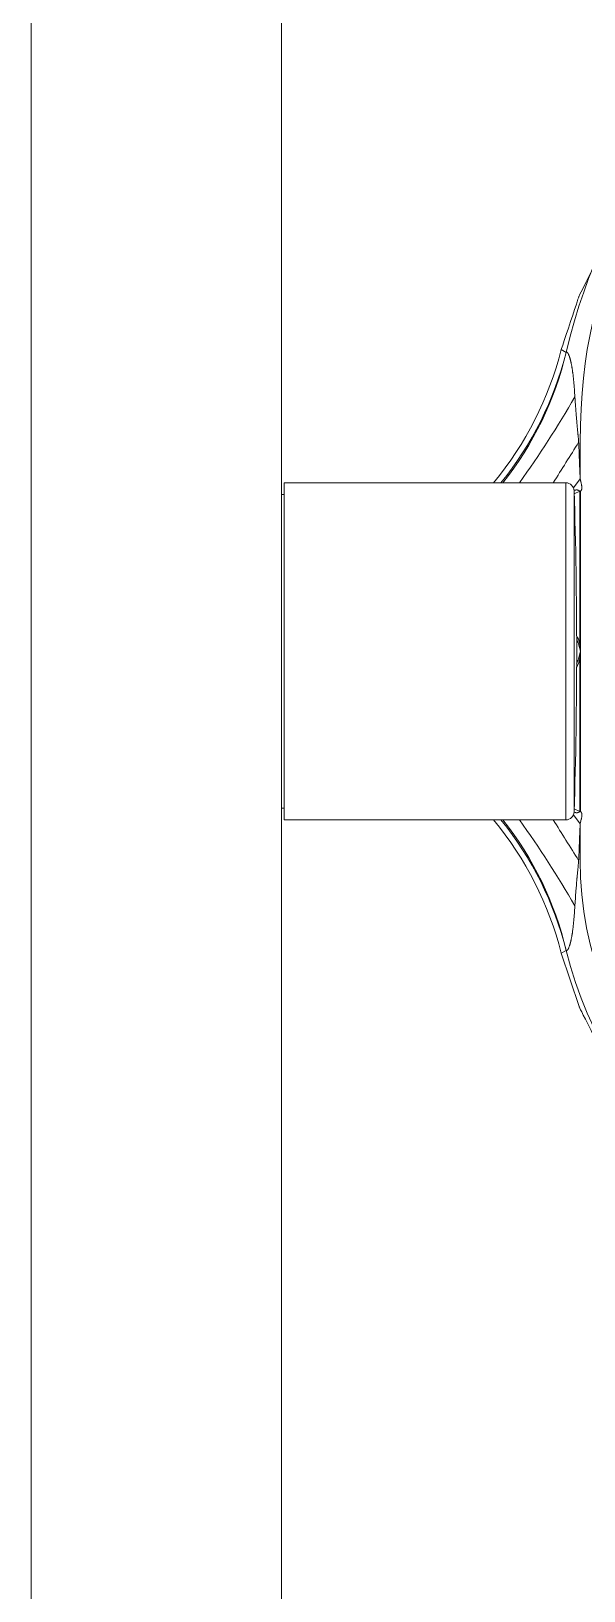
# Model space of a CAD drawing. Header units: millimetres. Extents: x 867 to 1330, y 209 to 507.
# Drawn here: x 1185.4057 to 1185.4719, y 448.02 to 448.2068 of the extents above; entities that cross this region are included whole.
import ezdxf

# ---------------------------------------------------------------- set-up
doc = ezdxf.new("R2010")
doc.units = ezdxf.units.MM
doc.header["$LTSCALE"] = 5
doc.layers.add('I-ARQ', color=8, linetype='Continuous', lineweight=0)

msp = doc.modelspace()

# ---------------------------------------------------------------- linework, layer by layer
at = {"layer": 'I-ARQ'}
for p, q in [((1185.40566, 447.42254), (1185.40566, 448.63254)), ((1185.43566, 447.42254), (1185.43566, 448.63254))]:
    msp.add_line(p, q, dxfattribs=at)
at = {"layer": 'I-ARQ', "lineweight": 5}
for points, knots in [([(1185.51375, 448.20354), (1185.51375, 448.20354), (1185.507, 448.203), (1185.507, 448.203), (1185.507, 448.203), (1185.507, 448.203), (1185.5004, 448.20149), (1185.5004, 448.20149), (1185.5004, 448.20149), (1185.5004, 448.20149), (1185.49409, 448.19904), (1185.49409, 448.19904), (1185.49409, 448.19904), (1185.49409, 448.19904), (1185.48821, 448.19569), (1185.48821, 448.19569), (1185.48821, 448.19569), (1185.48821, 448.19569), (1185.48288, 448.19153), (1185.48288, 448.19153), (1185.48288, 448.19153), (1185.48288, 448.19153), (1185.47821, 448.18663), (1185.47821, 448.18663), (1185.47821, 448.18663), (1185.47821, 448.18663), (1185.47432, 448.18111), (1185.47432, 448.18111), (1185.47432, 448.18111), (1185.47432, 448.18111), (1185.47128, 448.17508), (1185.47128, 448.17508), (1185.47128, 448.17508), (1185.47128, 448.17508), (1185.46915, 448.16867), (1185.46915, 448.16867)], [0, 0, 0, 0, 0.111111, 0.111111, 0.111111, 0.166667, 0.222222, 0.222222, 0.222222, 0.277778, 0.333333, 0.333333, 0.333333, 0.388889, 0.444444, 0.444444, 0.444444, 0.5, 0.555556, 0.555556, 0.555556, 0.611111, 0.666667, 0.666667, 0.666667, 0.722222, 0.777778, 0.777778, 0.777778, 0.833333, 0.888889, 0.888889, 0.888889, 0.944444, 1, 1, 1, 1]), ([(1185.55848, 448.16489), (1185.555, 448.18616), (1185.53704, 448.20204), (1185.51551, 448.20287), (1185.51551, 448.20287), (1185.49398, 448.20371), (1185.47483, 448.18927), (1185.46972, 448.16834)], [0, 0, 0, 0, 0.5, 0.5, 0.5, 0.75, 1, 1, 1, 1]), ([(1185.55552, 448.16441), (1185.55197, 448.18617), (1185.5323, 448.20156), (1185.51032, 448.19977), (1185.51032, 448.19977), (1185.48835, 448.19799), (1185.47142, 448.17963), (1185.47142, 448.15758)], [0, 0, 0, 0, 0.5, 0.5, 0.5, 0.75, 1, 1, 1, 1]), ([(1185.46974, 448.16833), (1185.46974, 448.16833), (1185.46973, 448.16832), (1185.46973, 448.16832), (1185.46973, 448.16832), (1185.46973, 448.16832), (1185.46973, 448.16832), (1185.46973, 448.16832), (1185.46973, 448.16832), (1185.46973, 448.16832), (1185.46973, 448.16832), (1185.46973, 448.16832), (1185.46973, 448.16832), (1185.46973, 448.16832), (1185.46972, 448.16832), (1185.46972, 448.16832), (1185.46972, 448.16832), (1185.46972, 448.16832), (1185.46972, 448.16832), (1185.46972, 448.16832), (1185.46972, 448.16832), (1185.46972, 448.16832), (1185.46972, 448.16833), (1185.46972, 448.16833), (1185.46972, 448.16833), (1185.46972, 448.16833), (1185.46972, 448.16833), (1185.46972, 448.16833), (1185.46972, 448.16833), (1185.46972, 448.16833), (1185.46972, 448.16834), (1185.46972, 448.16834)], [0, 0, 0, 0, 0.125, 0.125, 0.125, 0.1875, 0.25, 0.25, 0.25, 0.3125, 0.375, 0.375, 0.375, 0.4375, 0.5, 0.5, 0.5, 0.5625, 0.625, 0.625, 0.625, 0.6875, 0.75, 0.75, 0.75, 0.8125, 0.875, 0.875, 0.875, 0.9375, 1, 1, 1, 1]), ([(1185.47078, 448.16301), (1185.47078, 448.16301), (1185.47074, 448.16368), (1185.47074, 448.16368), (1185.47074, 448.16368), (1185.47074, 448.16368), (1185.47069, 448.16432), (1185.47069, 448.16432), (1185.47069, 448.16432), (1185.47069, 448.16432), (1185.47065, 448.16474), (1185.47065, 448.16474), (1185.47065, 448.16474), (1185.47065, 448.16474), (1185.47061, 448.16514), (1185.47061, 448.16514), (1185.47061, 448.16514), (1185.47061, 448.16514), (1185.47057, 448.16554), (1185.47057, 448.16554), (1185.47057, 448.16554), (1185.47057, 448.16554), (1185.47052, 448.16593), (1185.47052, 448.16593), (1185.47052, 448.16593), (1185.47052, 448.16593), (1185.4705, 448.16612), (1185.4705, 448.16612), (1185.4705, 448.16612), (1185.4705, 448.16612), (1185.47047, 448.16631), (1185.47047, 448.16631), (1185.47047, 448.16631), (1185.47047, 448.16631), (1185.47044, 448.16649), (1185.47044, 448.16649), (1185.47044, 448.16649), (1185.47044, 448.16649), (1185.47041, 448.16667), (1185.47041, 448.16667), (1185.47041, 448.16667), (1185.47041, 448.16667), (1185.47038, 448.16685), (1185.47038, 448.16685), (1185.47038, 448.16685), (1185.47038, 448.16685), (1185.47034, 448.16702), (1185.47034, 448.16702), (1185.47034, 448.16702), (1185.47034, 448.16702), (1185.47031, 448.16718), (1185.47031, 448.16718), (1185.47031, 448.16718), (1185.47031, 448.16718), (1185.47027, 448.16734), (1185.47027, 448.16734), (1185.47027, 448.16734), (1185.47027, 448.16734), (1185.47023, 448.1675), (1185.47023, 448.1675), (1185.47023, 448.1675), (1185.47023, 448.1675), (1185.47019, 448.16764), (1185.47019, 448.16764), (1185.47019, 448.16764), (1185.47019, 448.16764), (1185.47015, 448.16778), (1185.47015, 448.16778), (1185.47015, 448.16778), (1185.47015, 448.16778), (1185.47011, 448.1679), (1185.47011, 448.1679), (1185.47011, 448.1679), (1185.47011, 448.1679), (1185.47006, 448.16801), (1185.47006, 448.16801), (1185.47006, 448.16801), (1185.47006, 448.16801), (1185.47002, 448.16811), (1185.47002, 448.16811), (1185.47002, 448.16811), (1185.47002, 448.16811), (1185.47, 448.16816), (1185.47, 448.16816), (1185.47, 448.16816), (1185.47, 448.16816), (1185.46997, 448.1682), (1185.46997, 448.1682), (1185.46997, 448.1682), (1185.46997, 448.1682), (1185.46995, 448.16823), (1185.46995, 448.16823), (1185.46995, 448.16823), (1185.46995, 448.16823), (1185.46993, 448.16827), (1185.46993, 448.16827), (1185.46993, 448.16827), (1185.46993, 448.16827), (1185.46991, 448.16829), (1185.46991, 448.16829), (1185.46991, 448.16829), (1185.46991, 448.16829), (1185.46988, 448.16832), (1185.46988, 448.16832), (1185.46988, 448.16832), (1185.46988, 448.16832), (1185.46986, 448.16833), (1185.46986, 448.16833), (1185.46986, 448.16833), (1185.46986, 448.16833), (1185.46984, 448.16835), (1185.46984, 448.16835), (1185.46984, 448.16835), (1185.46984, 448.16835), (1185.46982, 448.16836), (1185.46982, 448.16836), (1185.46982, 448.16836), (1185.46982, 448.16836), (1185.4698, 448.16836), (1185.4698, 448.16836), (1185.4698, 448.16836), (1185.4698, 448.16836), (1185.46979, 448.16836), (1185.46979, 448.16836), (1185.46979, 448.16836), (1185.46979, 448.16836), (1185.46977, 448.16836), (1185.46977, 448.16836), (1185.46977, 448.16836), (1185.46977, 448.16836), (1185.46975, 448.16834), (1185.46975, 448.16834), (1185.46975, 448.16834), (1185.46975, 448.16834), (1185.46974, 448.16833), (1185.46974, 448.16833)], [0, 0, 0, 0, 0.029412, 0.029412, 0.029412, 0.044118, 0.058824, 0.058824, 0.058824, 0.073529, 0.088235, 0.088235, 0.088235, 0.102941, 0.117647, 0.117647, 0.117647, 0.132353, 0.147059, 0.147059, 0.147059, 0.161765, 0.176471, 0.176471, 0.176471, 0.191176, 0.205882, 0.205882, 0.205882, 0.220588, 0.235294, 0.235294, 0.235294, 0.25, 0.264706, 0.264706, 0.264706, 0.279412, 0.294118, 0.294118, 0.294118, 0.308824, 0.323529, 0.323529, 0.323529, 0.338235, 0.352941, 0.352941, 0.352941, 0.367647, 0.382353, 0.382353, 0.382353, 0.397059, 0.411765, 0.411765, 0.411765, 0.426471, 0.441176, 0.441176, 0.441176, 0.455882, 0.470588, 0.470588, 0.470588, 0.485294, 0.5, 0.5, 0.5, 0.514706, 0.529412, 0.529412, 0.529412, 0.544118, 0.558824, 0.558824, 0.558824, 0.573529, 0.588235, 0.588235, 0.588235, 0.602941, 0.617647, 0.617647, 0.617647, 0.632353, 0.647059, 0.647059, 0.647059, 0.661765, 0.676471, 0.676471, 0.676471, 0.691176, 0.705882, 0.705882, 0.705882, 0.720588, 0.735294, 0.735294, 0.735294, 0.75, 0.764706, 0.764706, 0.764706, 0.779412, 0.794118, 0.794118, 0.794118, 0.808824, 0.823529, 0.823529, 0.823529, 0.838235, 0.852941, 0.852941, 0.852941, 0.867647, 0.882353, 0.882353, 0.882353, 0.897059, 0.911765, 0.911765, 0.911765, 0.926471, 0.941176, 0.941176, 0.941176, 0.955882, 0.970588, 0.970588, 0.970588, 0.985294, 1, 1, 1, 1]), ([(1185.47123, 448.15758), (1185.47123, 448.15758), (1185.47121, 448.15787), (1185.47121, 448.15787), (1185.47121, 448.15787), (1185.47121, 448.15787), (1185.47119, 448.15816), (1185.47119, 448.15816), (1185.47119, 448.15816), (1185.47119, 448.15816), (1185.47116, 448.15844), (1185.47116, 448.15844), (1185.47116, 448.15844), (1185.47116, 448.15844), (1185.47113, 448.15873), (1185.47113, 448.15873), (1185.47113, 448.15873), (1185.47113, 448.15873), (1185.4711, 448.15902), (1185.4711, 448.15902), (1185.4711, 448.15902), (1185.4711, 448.15902), (1185.47108, 448.15923), (1185.47108, 448.15923), (1185.47108, 448.15923), (1185.47108, 448.15923), (1185.47104, 448.15965), (1185.47104, 448.15965), (1185.47104, 448.15965), (1185.47104, 448.15965), (1185.47098, 448.16037), (1185.47098, 448.16037), (1185.47098, 448.16037), (1185.47098, 448.16037), (1185.47091, 448.1612), (1185.47091, 448.1612), (1185.47091, 448.1612), (1185.47091, 448.1612), (1185.47084, 448.16209), (1185.47084, 448.16209), (1185.47084, 448.16209), (1185.47084, 448.16209), (1185.47078, 448.16301), (1185.47078, 448.16301)], [0, 0, 0, 0, 0.090909, 0.090909, 0.090909, 0.136364, 0.181818, 0.181818, 0.181818, 0.227273, 0.272727, 0.272727, 0.272727, 0.318182, 0.363636, 0.363636, 0.363636, 0.409091, 0.454545, 0.454545, 0.454545, 0.5, 0.545455, 0.545455, 0.545455, 0.590909, 0.636364, 0.636364, 0.636364, 0.681818, 0.727273, 0.727273, 0.727273, 0.772727, 0.818182, 0.818182, 0.818182, 0.863636, 0.909091, 0.909091, 0.909091, 0.954545, 1, 1, 1, 1]), ([(1185.47142, 448.15319), (1185.47142, 448.15319), (1185.4714, 448.15351), (1185.4714, 448.15351), (1185.4714, 448.15351), (1185.4714, 448.15351), (1185.47138, 448.15384), (1185.47138, 448.15384), (1185.47138, 448.15384), (1185.47138, 448.15384), (1185.47137, 448.15405), (1185.47137, 448.15405), (1185.47137, 448.15405), (1185.47137, 448.15405), (1185.47136, 448.15448), (1185.47136, 448.15448), (1185.47136, 448.15448), (1185.47136, 448.15448), (1185.47133, 448.15511), (1185.47133, 448.15511), (1185.47133, 448.15511), (1185.47133, 448.15511), (1185.47131, 448.15574), (1185.47131, 448.15574), (1185.47131, 448.15574), (1185.47131, 448.15574), (1185.47129, 448.15637), (1185.47129, 448.15637), (1185.47129, 448.15637), (1185.47129, 448.15637), (1185.47126, 448.15698), (1185.47126, 448.15698), (1185.47126, 448.15698), (1185.47126, 448.15698), (1185.47125, 448.15728), (1185.47125, 448.15728), (1185.47125, 448.15728), (1185.47125, 448.15728), (1185.47123, 448.15758), (1185.47123, 448.15758)], [0, 0, 0, 0, 0.1, 0.1, 0.1, 0.15, 0.2, 0.2, 0.2, 0.25, 0.3, 0.3, 0.3, 0.35, 0.4, 0.4, 0.4, 0.45, 0.5, 0.5, 0.5, 0.55, 0.6, 0.6, 0.6, 0.65, 0.7, 0.7, 0.7, 0.75, 0.8, 0.8, 0.8, 0.85, 0.9, 0.9, 0.9, 0.95, 1, 1, 1, 1]), ([(1185.47147, 448.15172), (1185.47147, 448.15172), (1185.4715, 448.15175), (1185.4715, 448.15175), (1185.4715, 448.15175), (1185.4715, 448.15175), (1185.47152, 448.15178), (1185.47152, 448.15178), (1185.47152, 448.15178), (1185.47152, 448.15178), (1185.47155, 448.15181), (1185.47155, 448.15181), (1185.47155, 448.15181), (1185.47155, 448.15181), (1185.47156, 448.15185), (1185.47156, 448.15185), (1185.47156, 448.15185), (1185.47156, 448.15185), (1185.47158, 448.15188), (1185.47158, 448.15188), (1185.47158, 448.15188), (1185.47158, 448.15188), (1185.47159, 448.15192), (1185.47159, 448.15192), (1185.47159, 448.15192), (1185.47159, 448.15192), (1185.4716, 448.15196), (1185.4716, 448.15196), (1185.4716, 448.15196), (1185.4716, 448.15196), (1185.47161, 448.15201), (1185.47161, 448.15201), (1185.47161, 448.15201), (1185.47161, 448.15201), (1185.47161, 448.15205), (1185.47161, 448.15205), (1185.47161, 448.15205), (1185.47161, 448.15205), (1185.47162, 448.15209), (1185.47162, 448.15209), (1185.47162, 448.15209), (1185.47162, 448.15209), (1185.47162, 448.15218), (1185.47162, 448.15218), (1185.47162, 448.15218), (1185.47162, 448.15218), (1185.47161, 448.15226), (1185.47161, 448.15226), (1185.47161, 448.15226), (1185.47161, 448.15226), (1185.4716, 448.15235), (1185.4716, 448.15235), (1185.4716, 448.15235), (1185.4716, 448.15235), (1185.47159, 448.15243), (1185.47159, 448.15243), (1185.47159, 448.15243), (1185.47159, 448.15243), (1185.47157, 448.15251), (1185.47157, 448.15251), (1185.47157, 448.15251), (1185.47157, 448.15251), (1185.47154, 448.15267), (1185.47154, 448.15267), (1185.47154, 448.15267), (1185.47154, 448.15267), (1185.47149, 448.1529), (1185.47149, 448.1529), (1185.47149, 448.1529), (1185.47149, 448.1529), (1185.47142, 448.15319), (1185.47142, 448.15319)], [0, 0, 0, 0, 0.055556, 0.055556, 0.055556, 0.083333, 0.111111, 0.111111, 0.111111, 0.138889, 0.166667, 0.166667, 0.166667, 0.194444, 0.222222, 0.222222, 0.222222, 0.25, 0.277778, 0.277778, 0.277778, 0.305556, 0.333333, 0.333333, 0.333333, 0.361111, 0.388889, 0.388889, 0.388889, 0.416667, 0.444444, 0.444444, 0.444444, 0.472222, 0.5, 0.5, 0.5, 0.527778, 0.555556, 0.555556, 0.555556, 0.583333, 0.611111, 0.611111, 0.611111, 0.638889, 0.666667, 0.666667, 0.666667, 0.694444, 0.722222, 0.722222, 0.722222, 0.75, 0.777778, 0.777778, 0.777778, 0.805556, 0.833333, 0.833333, 0.833333, 0.861111, 0.888889, 0.888889, 0.888889, 0.916667, 0.944444, 0.944444, 0.944444, 0.972222, 1, 1, 1, 1]), ([(1185.47137, 448.15172), (1185.47137, 448.15172), (1185.47136, 448.15173), (1185.47136, 448.15173), (1185.47136, 448.15173), (1185.47136, 448.15173), (1185.47133, 448.15175), (1185.47133, 448.15175), (1185.47133, 448.15175), (1185.47133, 448.15175), (1185.47129, 448.15178), (1185.47129, 448.15178), (1185.47129, 448.15178), (1185.47129, 448.15178), (1185.47125, 448.1518), (1185.47125, 448.1518), (1185.47125, 448.1518), (1185.47125, 448.1518), (1185.47122, 448.15182), (1185.47122, 448.15182), (1185.47122, 448.15182), (1185.47122, 448.15182), (1185.47118, 448.15183), (1185.47118, 448.15183), (1185.47118, 448.15183), (1185.47118, 448.15183), (1185.47114, 448.15184), (1185.47114, 448.15184), (1185.47114, 448.15184), (1185.47114, 448.15184), (1185.4711, 448.15185), (1185.4711, 448.15185), (1185.4711, 448.15185), (1185.4711, 448.15185), (1185.47106, 448.15186), (1185.47106, 448.15186), (1185.47106, 448.15186), (1185.47106, 448.15186), (1185.47101, 448.15186), (1185.47101, 448.15186), (1185.47101, 448.15186), (1185.47101, 448.15186), (1185.47097, 448.15186), (1185.47097, 448.15186), (1185.47097, 448.15186), (1185.47097, 448.15186), (1185.47092, 448.15186), (1185.47092, 448.15186), (1185.47092, 448.15186), (1185.47092, 448.15186), (1185.47088, 448.15185), (1185.47088, 448.15185), (1185.47088, 448.15185), (1185.47088, 448.15185), (1185.47083, 448.15184), (1185.47083, 448.15184), (1185.47083, 448.15184), (1185.47083, 448.15184), (1185.47073, 448.15182), (1185.47073, 448.15182), (1185.47073, 448.15182), (1185.47073, 448.15182), (1185.47069, 448.15181), (1185.47069, 448.15181)], [0, 0, 0, 0, 0.0625, 0.0625, 0.0625, 0.09375, 0.125, 0.125, 0.125, 0.15625, 0.1875, 0.1875, 0.1875, 0.21875, 0.25, 0.25, 0.25, 0.28125, 0.3125, 0.3125, 0.3125, 0.34375, 0.375, 0.375, 0.375, 0.40625, 0.4375, 0.4375, 0.4375, 0.46875, 0.5, 0.5, 0.5, 0.53125, 0.5625, 0.5625, 0.5625, 0.59375, 0.625, 0.625, 0.625, 0.65625, 0.6875, 0.6875, 0.6875, 0.71875, 0.75, 0.75, 0.75, 0.78125, 0.8125, 0.8125, 0.8125, 0.84375, 0.875, 0.875, 0.875, 0.90625, 0.9375, 0.9375, 0.9375, 0.96875, 1, 1, 1, 1]), ([(1185.47138, 448.13348), (1185.47138, 448.13348), (1185.47138, 448.14523), (1185.47138, 448.14523), (1185.47138, 448.14523), (1185.47138, 448.14523), (1185.47138, 448.14966), (1185.47138, 448.14966), (1185.47138, 448.14966), (1185.47138, 448.14966), (1185.47138, 448.15071), (1185.47138, 448.15071), (1185.47138, 448.15071), (1185.47138, 448.15071), (1185.47138, 448.15122), (1185.47138, 448.15122), (1185.47138, 448.15122), (1185.47138, 448.15122), (1185.47138, 448.15147), (1185.47138, 448.15147), (1185.47138, 448.15147), (1185.47138, 448.15147), (1185.47138, 448.15159), (1185.47138, 448.15159), (1185.47138, 448.15159), (1185.47138, 448.15159), (1185.47138, 448.15165), (1185.47138, 448.15165), (1185.47138, 448.15165), (1185.47138, 448.15165), (1185.47138, 448.15168), (1185.47138, 448.15168), (1185.47138, 448.15168), (1185.47138, 448.15168), (1185.47137, 448.15172), (1185.47137, 448.15172)], [0, 0, 0, 0, 0.111111, 0.111111, 0.111111, 0.166667, 0.222222, 0.222222, 0.222222, 0.277778, 0.333333, 0.333333, 0.333333, 0.388889, 0.444444, 0.444444, 0.444444, 0.5, 0.555556, 0.555556, 0.555556, 0.611111, 0.666667, 0.666667, 0.666667, 0.722222, 0.777778, 0.777778, 0.777778, 0.833333, 0.888889, 0.888889, 0.888889, 0.944444, 1, 1, 1, 1]), ([(1185.47146, 448.13254), (1185.47146, 448.13254), (1185.47146, 448.14486), (1185.47146, 448.14486), (1185.47146, 448.14486), (1185.47146, 448.14486), (1185.47146, 448.14954), (1185.47146, 448.14954), (1185.47146, 448.14954), (1185.47146, 448.14954), (1185.47146, 448.15065), (1185.47146, 448.15065), (1185.47146, 448.15065), (1185.47146, 448.15065), (1185.47146, 448.15119), (1185.47146, 448.15119), (1185.47146, 448.15119), (1185.47146, 448.15119), (1185.47146, 448.15145), (1185.47146, 448.15145), (1185.47146, 448.15145), (1185.47146, 448.15145), (1185.47146, 448.15159), (1185.47146, 448.15159), (1185.47146, 448.15159), (1185.47146, 448.15159), (1185.47146, 448.15165), (1185.47146, 448.15165), (1185.47146, 448.15165), (1185.47146, 448.15165), (1185.47146, 448.15167), (1185.47146, 448.15167), (1185.47146, 448.15167), (1185.47146, 448.15167), (1185.47147, 448.15172), (1185.47147, 448.15172)], [0, 0, 0, 0, 0.111111, 0.111111, 0.111111, 0.166667, 0.222222, 0.222222, 0.222222, 0.277778, 0.333333, 0.333333, 0.333333, 0.388889, 0.444444, 0.444444, 0.444444, 0.5, 0.555556, 0.555556, 0.555556, 0.611111, 0.666667, 0.666667, 0.666667, 0.722222, 0.777778, 0.777778, 0.777778, 0.833333, 0.888889, 0.888889, 0.888889, 0.944444, 1, 1, 1, 1]), ([(1185.43566, 448.14001), (1185.43566, 448.14001), (1185.43566, 448.14001), (1185.43566, 448.14001), (1185.43566, 448.14001), (1185.43566, 448.14001), (1185.43566, 448.14001), (1185.43566, 448.14001), (1185.43566, 448.14001), (1185.43566, 448.14001), (1185.43566, 448.14001), (1185.43566, 448.14001), (1185.43566, 448.14001), (1185.43566, 448.14001), (1185.43566, 448.14001), (1185.43566, 448.14001), (1185.43566, 448.14001), (1185.43566, 448.14001), (1185.43566, 448.14001), (1185.43566, 448.14001), (1185.43566, 448.14001), (1185.43566, 448.14001), (1185.43566, 448.14001), (1185.43566, 448.14001), (1185.43566, 448.14001), (1185.43566, 448.14001), (1185.43566, 448.14001), (1185.43566, 448.14001), (1185.43566, 448.14001), (1185.43566, 448.14001), (1185.43566, 448.14001), (1185.43566, 448.14001), (1185.43566, 448.14001), (1185.43566, 448.14001), (1185.43566, 448.14001), (1185.43566, 448.14001)], [0, 0, 0, 0, 0.111111, 0.111111, 0.111111, 0.166667, 0.222222, 0.222222, 0.222222, 0.277778, 0.333333, 0.333333, 0.333333, 0.388889, 0.444444, 0.444444, 0.444444, 0.5, 0.555556, 0.555556, 0.555556, 0.611111, 0.666667, 0.666667, 0.666667, 0.722222, 0.777778, 0.777778, 0.777778, 0.833333, 0.888889, 0.888889, 0.888889, 0.944444, 1, 1, 1, 1]), ([(1185.47137, 448.11335), (1185.47137, 448.11335), (1185.47138, 448.11339), (1185.47138, 448.11339), (1185.47138, 448.11339), (1185.47138, 448.11339), (1185.47138, 448.11341), (1185.47138, 448.11341), (1185.47138, 448.11341), (1185.47138, 448.11341), (1185.47138, 448.11346), (1185.47138, 448.11346), (1185.47138, 448.11346), (1185.47138, 448.11346), (1185.47138, 448.11356), (1185.47138, 448.11356), (1185.47138, 448.11356), (1185.47138, 448.11356), (1185.47138, 448.11376), (1185.47138, 448.11376), (1185.47138, 448.11376), (1185.47138, 448.11376), (1185.47138, 448.11417), (1185.47138, 448.11417), (1185.47138, 448.11417), (1185.47138, 448.11417), (1185.47138, 448.11501), (1185.47138, 448.11501), (1185.47138, 448.11501), (1185.47138, 448.11501), (1185.47138, 448.1185), (1185.47138, 448.1185), (1185.47138, 448.1185), (1185.47138, 448.1185), (1185.47138, 448.13159), (1185.47138, 448.13159)], [0, 0, 0, 0, 0.111111, 0.111111, 0.111111, 0.166667, 0.222222, 0.222222, 0.222222, 0.277778, 0.333333, 0.333333, 0.333333, 0.388889, 0.444444, 0.444444, 0.444444, 0.5, 0.555556, 0.555556, 0.555556, 0.611111, 0.666667, 0.666667, 0.666667, 0.722222, 0.777778, 0.777778, 0.777778, 0.833333, 0.888889, 0.888889, 0.888889, 0.944444, 1, 1, 1, 1]), ([(1185.47147, 448.11335), (1185.47147, 448.11335), (1185.47146, 448.11339), (1185.47146, 448.11339), (1185.47146, 448.11339), (1185.47146, 448.11339), (1185.47146, 448.11341), (1185.47146, 448.11341), (1185.47146, 448.11341), (1185.47146, 448.11341), (1185.47146, 448.11346), (1185.47146, 448.11346), (1185.47146, 448.11346), (1185.47146, 448.11346), (1185.47146, 448.11357), (1185.47146, 448.11357), (1185.47146, 448.11357), (1185.47146, 448.11357), (1185.47146, 448.11378), (1185.47146, 448.11378), (1185.47146, 448.11378), (1185.47146, 448.11378), (1185.47146, 448.11421), (1185.47146, 448.11421), (1185.47146, 448.11421), (1185.47146, 448.11421), (1185.47146, 448.11509), (1185.47146, 448.11509), (1185.47146, 448.11509), (1185.47146, 448.11509), (1185.47146, 448.11875), (1185.47146, 448.11875), (1185.47146, 448.11875), (1185.47146, 448.11875), (1185.47146, 448.13254), (1185.47146, 448.13254)], [0, 0, 0, 0, 0.111111, 0.111111, 0.111111, 0.166667, 0.222222, 0.222222, 0.222222, 0.277778, 0.333333, 0.333333, 0.333333, 0.388889, 0.444444, 0.444444, 0.444444, 0.5, 0.555556, 0.555556, 0.555556, 0.611111, 0.666667, 0.666667, 0.666667, 0.722222, 0.777778, 0.777778, 0.777778, 0.833333, 0.888889, 0.888889, 0.888889, 0.944444, 1, 1, 1, 1]), ([(1185.47069, 448.11326), (1185.47069, 448.11326), (1185.47077, 448.11324), (1185.47077, 448.11324), (1185.47077, 448.11324), (1185.47077, 448.11324), (1185.47086, 448.11322), (1185.47086, 448.11322), (1185.47086, 448.11322), (1185.47086, 448.11322), (1185.4709, 448.11322), (1185.4709, 448.11322), (1185.4709, 448.11322), (1185.4709, 448.11322), (1185.47094, 448.11321), (1185.47094, 448.11321), (1185.47094, 448.11321), (1185.47094, 448.11321), (1185.47098, 448.11321), (1185.47098, 448.11321), (1185.47098, 448.11321), (1185.47098, 448.11321), (1185.47102, 448.11321), (1185.47102, 448.11321), (1185.47102, 448.11321), (1185.47102, 448.11321), (1185.47106, 448.11321), (1185.47106, 448.11321), (1185.47106, 448.11321), (1185.47106, 448.11321), (1185.47109, 448.11322), (1185.47109, 448.11322), (1185.47109, 448.11322), (1185.47109, 448.11322), (1185.47113, 448.11322), (1185.47113, 448.11322), (1185.47113, 448.11322), (1185.47113, 448.11322), (1185.47117, 448.11323), (1185.47117, 448.11323), (1185.47117, 448.11323), (1185.47117, 448.11323), (1185.4712, 448.11325), (1185.4712, 448.11325), (1185.4712, 448.11325), (1185.4712, 448.11325), (1185.47123, 448.11326), (1185.47123, 448.11326), (1185.47123, 448.11326), (1185.47123, 448.11326), (1185.47127, 448.11328), (1185.47127, 448.11328), (1185.47127, 448.11328), (1185.47127, 448.11328), (1185.4713, 448.1133), (1185.4713, 448.1133), (1185.4713, 448.1133), (1185.4713, 448.1133), (1185.47133, 448.11332), (1185.47133, 448.11332), (1185.47133, 448.11332), (1185.47133, 448.11332), (1185.47136, 448.11334), (1185.47136, 448.11334), (1185.47136, 448.11334), (1185.47136, 448.11334), (1185.47137, 448.11335), (1185.47137, 448.11335)], [0, 0, 0, 0, 0.058824, 0.058824, 0.058824, 0.088235, 0.117647, 0.117647, 0.117647, 0.147059, 0.176471, 0.176471, 0.176471, 0.205882, 0.235294, 0.235294, 0.235294, 0.264706, 0.294118, 0.294118, 0.294118, 0.323529, 0.352941, 0.352941, 0.352941, 0.382353, 0.411765, 0.411765, 0.411765, 0.441176, 0.470588, 0.470588, 0.470588, 0.5, 0.529412, 0.529412, 0.529412, 0.558824, 0.588235, 0.588235, 0.588235, 0.617647, 0.647059, 0.647059, 0.647059, 0.676471, 0.705882, 0.705882, 0.705882, 0.735294, 0.764706, 0.764706, 0.764706, 0.794118, 0.823529, 0.823529, 0.823529, 0.852941, 0.882353, 0.882353, 0.882353, 0.911765, 0.941176, 0.941176, 0.941176, 0.970588, 1, 1, 1, 1]), ([(1185.47142, 448.11188), (1185.47142, 448.11188), (1185.4715, 448.11224), (1185.4715, 448.11224), (1185.4715, 448.11224), (1185.4715, 448.11224), (1185.47155, 448.11245), (1185.47155, 448.11245), (1185.47155, 448.11245), (1185.47155, 448.11245), (1185.47158, 448.11258), (1185.47158, 448.11258), (1185.47158, 448.11258), (1185.47158, 448.11258), (1185.4716, 448.11271), (1185.4716, 448.11271), (1185.4716, 448.11271), (1185.4716, 448.11271), (1185.47161, 448.1128), (1185.47161, 448.1128), (1185.47161, 448.1128), (1185.47161, 448.1128), (1185.47162, 448.1129), (1185.47162, 448.1129), (1185.47162, 448.1129), (1185.47162, 448.1129), (1185.47162, 448.11294), (1185.47162, 448.11294), (1185.47162, 448.11294), (1185.47162, 448.11294), (1185.47162, 448.11299), (1185.47162, 448.11299), (1185.47162, 448.11299), (1185.47162, 448.11299), (1185.47161, 448.11304), (1185.47161, 448.11304), (1185.47161, 448.11304), (1185.47161, 448.11304), (1185.47161, 448.11308), (1185.47161, 448.11308), (1185.47161, 448.11308), (1185.47161, 448.11308), (1185.4716, 448.11313), (1185.4716, 448.11313), (1185.4716, 448.11313), (1185.4716, 448.11313), (1185.47159, 448.11317), (1185.47159, 448.11317), (1185.47159, 448.11317), (1185.47159, 448.11317), (1185.47157, 448.11321), (1185.47157, 448.11321), (1185.47157, 448.11321), (1185.47157, 448.11321), (1185.47155, 448.11325), (1185.47155, 448.11325), (1185.47155, 448.11325), (1185.47155, 448.11325), (1185.47153, 448.11329), (1185.47153, 448.11329), (1185.47153, 448.11329), (1185.47153, 448.11329), (1185.4715, 448.11332), (1185.4715, 448.11332), (1185.4715, 448.11332), (1185.4715, 448.11332), (1185.47149, 448.11333), (1185.47149, 448.11333), (1185.47149, 448.11333), (1185.47149, 448.11333), (1185.47147, 448.11335), (1185.47147, 448.11335)], [0, 0, 0, 0, 0.055556, 0.055556, 0.055556, 0.083333, 0.111111, 0.111111, 0.111111, 0.138889, 0.166667, 0.166667, 0.166667, 0.194444, 0.222222, 0.222222, 0.222222, 0.25, 0.277778, 0.277778, 0.277778, 0.305556, 0.333333, 0.333333, 0.333333, 0.361111, 0.388889, 0.388889, 0.388889, 0.416667, 0.444444, 0.444444, 0.444444, 0.472222, 0.5, 0.5, 0.5, 0.527778, 0.555556, 0.555556, 0.555556, 0.583333, 0.611111, 0.611111, 0.611111, 0.638889, 0.666667, 0.666667, 0.666667, 0.694444, 0.722222, 0.722222, 0.722222, 0.75, 0.777778, 0.777778, 0.777778, 0.805556, 0.833333, 0.833333, 0.833333, 0.861111, 0.888889, 0.888889, 0.888889, 0.916667, 0.944444, 0.944444, 0.944444, 0.972222, 1, 1, 1, 1]), ([(1185.47142, 448.11188), (1185.47142, 448.11188), (1185.4714, 448.11156), (1185.4714, 448.11156), (1185.4714, 448.11156), (1185.4714, 448.11156), (1185.47138, 448.11124), (1185.47138, 448.11124), (1185.47138, 448.11124), (1185.47138, 448.11124), (1185.47137, 448.11102), (1185.47137, 448.11102), (1185.47137, 448.11102), (1185.47137, 448.11102), (1185.47136, 448.1106), (1185.47136, 448.1106), (1185.47136, 448.1106), (1185.47136, 448.1106), (1185.47133, 448.10996), (1185.47133, 448.10996), (1185.47133, 448.10996), (1185.47133, 448.10996), (1185.47131, 448.10933), (1185.47131, 448.10933), (1185.47131, 448.10933), (1185.47131, 448.10933), (1185.47129, 448.1087), (1185.47129, 448.1087), (1185.47129, 448.1087), (1185.47129, 448.1087), (1185.47126, 448.10809), (1185.47126, 448.10809), (1185.47126, 448.10809), (1185.47126, 448.10809), (1185.47125, 448.10779), (1185.47125, 448.10779), (1185.47125, 448.10779), (1185.47125, 448.10779), (1185.47123, 448.10749), (1185.47123, 448.10749)], [0, 0, 0, 0, 0.1, 0.1, 0.1, 0.15, 0.2, 0.2, 0.2, 0.25, 0.3, 0.3, 0.3, 0.35, 0.4, 0.4, 0.4, 0.45, 0.5, 0.5, 0.5, 0.55, 0.6, 0.6, 0.6, 0.65, 0.7, 0.7, 0.7, 0.75, 0.8, 0.8, 0.8, 0.85, 0.9, 0.9, 0.9, 0.95, 1, 1, 1, 1]), ([(1185.47078, 448.10206), (1185.47078, 448.10206), (1185.47084, 448.10298), (1185.47084, 448.10298), (1185.47084, 448.10298), (1185.47084, 448.10298), (1185.47091, 448.10388), (1185.47091, 448.10388), (1185.47091, 448.10388), (1185.47091, 448.10388), (1185.47098, 448.1047), (1185.47098, 448.1047), (1185.47098, 448.1047), (1185.47098, 448.1047), (1185.47104, 448.10543), (1185.47104, 448.10543), (1185.47104, 448.10543), (1185.47104, 448.10543), (1185.47108, 448.10584), (1185.47108, 448.10584), (1185.47108, 448.10584), (1185.47108, 448.10584), (1185.4711, 448.10605), (1185.4711, 448.10605), (1185.4711, 448.10605), (1185.4711, 448.10605), (1185.47113, 448.10634), (1185.47113, 448.10634), (1185.47113, 448.10634), (1185.47113, 448.10634), (1185.47116, 448.10663), (1185.47116, 448.10663), (1185.47116, 448.10663), (1185.47116, 448.10663), (1185.47119, 448.10691), (1185.47119, 448.10691), (1185.47119, 448.10691), (1185.47119, 448.10691), (1185.47121, 448.1072), (1185.47121, 448.1072), (1185.47121, 448.1072), (1185.47121, 448.1072), (1185.47123, 448.10749), (1185.47123, 448.10749)], [0, 0, 0, 0, 0.090909, 0.090909, 0.090909, 0.136364, 0.181818, 0.181818, 0.181818, 0.227273, 0.272727, 0.272727, 0.272727, 0.318182, 0.363636, 0.363636, 0.363636, 0.409091, 0.454545, 0.454545, 0.454545, 0.5, 0.545455, 0.545455, 0.545455, 0.590909, 0.636364, 0.636364, 0.636364, 0.681818, 0.727273, 0.727273, 0.727273, 0.772727, 0.818182, 0.818182, 0.818182, 0.863636, 0.909091, 0.909091, 0.909091, 0.954545, 1, 1, 1, 1]), ([(1185.47142, 448.10749), (1185.47142, 448.08544), (1185.48835, 448.06708), (1185.51032, 448.0653), (1185.51032, 448.0653), (1185.5323, 448.06351), (1185.55197, 448.0789), (1185.55552, 448.10066)], [0, 0, 0, 0, 0.5, 0.5, 0.5, 0.75, 1, 1, 1, 1]), ([(1185.46974, 448.09674), (1185.46974, 448.09674), (1185.46975, 448.09673), (1185.46975, 448.09673), (1185.46975, 448.09673), (1185.46975, 448.09673), (1185.46977, 448.09672), (1185.46977, 448.09672), (1185.46977, 448.09672), (1185.46977, 448.09672), (1185.46979, 448.09671), (1185.46979, 448.09671), (1185.46979, 448.09671), (1185.46979, 448.09671), (1185.4698, 448.09671), (1185.4698, 448.09671), (1185.4698, 448.09671), (1185.4698, 448.09671), (1185.46982, 448.09672), (1185.46982, 448.09672), (1185.46982, 448.09672), (1185.46982, 448.09672), (1185.46984, 448.09672), (1185.46984, 448.09672), (1185.46984, 448.09672), (1185.46984, 448.09672), (1185.46986, 448.09674), (1185.46986, 448.09674), (1185.46986, 448.09674), (1185.46986, 448.09674), (1185.46988, 448.09676), (1185.46988, 448.09676), (1185.46988, 448.09676), (1185.46988, 448.09676), (1185.46991, 448.09678), (1185.46991, 448.09678), (1185.46991, 448.09678), (1185.46991, 448.09678), (1185.46993, 448.09681), (1185.46993, 448.09681), (1185.46993, 448.09681), (1185.46993, 448.09681), (1185.46995, 448.09684), (1185.46995, 448.09684), (1185.46995, 448.09684), (1185.46995, 448.09684), (1185.46997, 448.09687), (1185.46997, 448.09687), (1185.46997, 448.09687), (1185.46997, 448.09687), (1185.46999, 448.09692), (1185.46999, 448.09692), (1185.46999, 448.09692), (1185.46999, 448.09692), (1185.47002, 448.09696), (1185.47002, 448.09696), (1185.47002, 448.09696), (1185.47002, 448.09696), (1185.47006, 448.09706), (1185.47006, 448.09706), (1185.47006, 448.09706), (1185.47006, 448.09706), (1185.4701, 448.09717), (1185.4701, 448.09717), (1185.4701, 448.09717), (1185.4701, 448.09717), (1185.47015, 448.0973), (1185.47015, 448.0973), (1185.47015, 448.0973), (1185.47015, 448.0973), (1185.47019, 448.09743), (1185.47019, 448.09743), (1185.47019, 448.09743), (1185.47019, 448.09743), (1185.47023, 448.09758), (1185.47023, 448.09758), (1185.47023, 448.09758), (1185.47023, 448.09758), (1185.47027, 448.09773), (1185.47027, 448.09773), (1185.47027, 448.09773), (1185.47027, 448.09773), (1185.47031, 448.09789), (1185.47031, 448.09789), (1185.47031, 448.09789), (1185.47031, 448.09789), (1185.47034, 448.09805), (1185.47034, 448.09805), (1185.47034, 448.09805), (1185.47034, 448.09805), (1185.47038, 448.09823), (1185.47038, 448.09823), (1185.47038, 448.09823), (1185.47038, 448.09823), (1185.47041, 448.0984), (1185.47041, 448.0984), (1185.47041, 448.0984), (1185.47041, 448.0984), (1185.47044, 448.09858), (1185.47044, 448.09858), (1185.47044, 448.09858), (1185.47044, 448.09858), (1185.47047, 448.09876), (1185.47047, 448.09876), (1185.47047, 448.09876), (1185.47047, 448.09876), (1185.4705, 448.09895), (1185.4705, 448.09895), (1185.4705, 448.09895), (1185.4705, 448.09895), (1185.47055, 448.09933), (1185.47055, 448.09933), (1185.47055, 448.09933), (1185.47055, 448.09933), (1185.47059, 448.09973), (1185.47059, 448.09973), (1185.47059, 448.09973), (1185.47059, 448.09973), (1185.47063, 448.10013), (1185.47063, 448.10013), (1185.47063, 448.10013), (1185.47063, 448.10013), (1185.47067, 448.10054), (1185.47067, 448.10054), (1185.47067, 448.10054), (1185.47067, 448.10054), (1185.47071, 448.10096), (1185.47071, 448.10096), (1185.47071, 448.10096), (1185.47071, 448.10096), (1185.47075, 448.10161), (1185.47075, 448.10161), (1185.47075, 448.10161), (1185.47075, 448.10161), (1185.47078, 448.10206), (1185.47078, 448.10206)], [0, 0, 0, 0, 0.029412, 0.029412, 0.029412, 0.044118, 0.058824, 0.058824, 0.058824, 0.073529, 0.088235, 0.088235, 0.088235, 0.102941, 0.117647, 0.117647, 0.117647, 0.132353, 0.147059, 0.147059, 0.147059, 0.161765, 0.176471, 0.176471, 0.176471, 0.191176, 0.205882, 0.205882, 0.205882, 0.220588, 0.235294, 0.235294, 0.235294, 0.25, 0.264706, 0.264706, 0.264706, 0.279412, 0.294118, 0.294118, 0.294118, 0.308824, 0.323529, 0.323529, 0.323529, 0.338235, 0.352941, 0.352941, 0.352941, 0.367647, 0.382353, 0.382353, 0.382353, 0.397059, 0.411765, 0.411765, 0.411765, 0.426471, 0.441176, 0.441176, 0.441176, 0.455882, 0.470588, 0.470588, 0.470588, 0.485294, 0.5, 0.5, 0.5, 0.514706, 0.529412, 0.529412, 0.529412, 0.544118, 0.558824, 0.558824, 0.558824, 0.573529, 0.588235, 0.588235, 0.588235, 0.602941, 0.617647, 0.617647, 0.617647, 0.632353, 0.647059, 0.647059, 0.647059, 0.661765, 0.676471, 0.676471, 0.676471, 0.691176, 0.705882, 0.705882, 0.705882, 0.720588, 0.735294, 0.735294, 0.735294, 0.75, 0.764706, 0.764706, 0.764706, 0.779412, 0.794118, 0.794118, 0.794118, 0.808824, 0.823529, 0.823529, 0.823529, 0.838235, 0.852941, 0.852941, 0.852941, 0.867647, 0.882353, 0.882353, 0.882353, 0.897059, 0.911765, 0.911765, 0.911765, 0.926471, 0.941176, 0.941176, 0.941176, 0.955882, 0.970588, 0.970588, 0.970588, 0.985294, 1, 1, 1, 1]), ([(1185.46972, 448.09673), (1185.47483, 448.0758), (1185.49398, 448.06136), (1185.51551, 448.0622), (1185.51551, 448.0622), (1185.53704, 448.06304), (1185.555, 448.07891), (1185.55848, 448.10018)], [0, 0, 0, 0, 0.5, 0.5, 0.5, 0.75, 1, 1, 1, 1]), ([(1185.46915, 448.0964), (1185.46915, 448.0964), (1185.47128, 448.08999), (1185.47128, 448.08999), (1185.47128, 448.08999), (1185.47128, 448.08999), (1185.47432, 448.08396), (1185.47432, 448.08396), (1185.47432, 448.08396), (1185.47432, 448.08396), (1185.47821, 448.07844), (1185.47821, 448.07844), (1185.47821, 448.07844), (1185.47821, 448.07844), (1185.48288, 448.07355), (1185.48288, 448.07355), (1185.48288, 448.07355), (1185.48288, 448.07355), (1185.48821, 448.06938), (1185.48821, 448.06938), (1185.48821, 448.06938), (1185.48821, 448.06938), (1185.49409, 448.06603), (1185.49409, 448.06603), (1185.49409, 448.06603), (1185.49409, 448.06603), (1185.5004, 448.06358), (1185.5004, 448.06358), (1185.5004, 448.06358), (1185.5004, 448.06358), (1185.507, 448.06207), (1185.507, 448.06207), (1185.507, 448.06207), (1185.507, 448.06207), (1185.51375, 448.06154), (1185.51375, 448.06154)], [0, 0, 0, 0, 0.111111, 0.111111, 0.111111, 0.166667, 0.222222, 0.222222, 0.222222, 0.277778, 0.333333, 0.333333, 0.333333, 0.388889, 0.444444, 0.444444, 0.444444, 0.5, 0.555556, 0.555556, 0.555556, 0.611111, 0.666667, 0.666667, 0.666667, 0.722222, 0.777778, 0.777778, 0.777778, 0.833333, 0.888889, 0.888889, 0.888889, 0.944444, 1, 1, 1, 1]), ([(1185.46972, 448.09673), (1185.46972, 448.09673), (1185.46972, 448.09674), (1185.46972, 448.09674), (1185.46972, 448.09674), (1185.46972, 448.09674), (1185.46972, 448.09675), (1185.46972, 448.09675), (1185.46972, 448.09675), (1185.46972, 448.09675), (1185.46972, 448.09675), (1185.46972, 448.09675), (1185.46972, 448.09675), (1185.46972, 448.09675), (1185.46972, 448.09675), (1185.46972, 448.09675), (1185.46972, 448.09675), (1185.46972, 448.09675), (1185.46973, 448.09675), (1185.46973, 448.09675), (1185.46973, 448.09675), (1185.46973, 448.09675), (1185.46973, 448.09675), (1185.46973, 448.09675), (1185.46973, 448.09675), (1185.46973, 448.09675), (1185.46973, 448.09675), (1185.46973, 448.09675), (1185.46973, 448.09675), (1185.46973, 448.09675), (1185.46974, 448.09674), (1185.46974, 448.09674)], [0, 0, 0, 0, 0.125, 0.125, 0.125, 0.1875, 0.25, 0.25, 0.25, 0.3125, 0.375, 0.375, 0.375, 0.4375, 0.5, 0.5, 0.5, 0.5625, 0.625, 0.625, 0.625, 0.6875, 0.75, 0.75, 0.75, 0.8125, 0.875, 0.875, 0.875, 0.9375, 1, 1, 1, 1])]:
    msp.add_open_spline(points, degree=3, knots=knots, dxfattribs=at)
for points in [[(1185.46104, 448.15272), (1185.4649, 448.15737), (1185.46767, 448.16282), (1185.46915, 448.16867)], [(1185.46193, 448.15272), (1185.46564, 448.1573), (1185.4683, 448.16263), (1185.46972, 448.16834)], [(1185.46217, 448.15272), (1185.4658, 448.15731), (1185.46838, 448.16264), (1185.46974, 448.16833)], [(1185.46972, 448.16834), (1185.46972, 448.16834), (1185.46915, 448.16867), (1185.46915, 448.16867)], [(1185.46972, 448.16833), (1185.46972, 448.16833), (1185.46974, 448.16833), (1185.46974, 448.16833)], [(1185.46973, 448.16834), (1185.46973, 448.16834), (1185.46973, 448.16832), (1185.46973, 448.16832)], [(1185.46416, 448.15272), (1185.46652, 448.15605), (1185.46873, 448.15948), (1185.47078, 448.16301)], [(1185.46819, 448.15272), (1185.46921, 448.15434), (1185.47023, 448.15596), (1185.47123, 448.15758)], [(1185.47142, 448.15508), (1185.47142, 448.15508), (1185.47142, 448.15758), (1185.47142, 448.15758)], [(1185.47142, 448.15319), (1185.47142, 448.15319), (1185.47142, 448.15508), (1185.47142, 448.15508)], [(1185.43598, 448.15272), (1185.43598, 448.15272), (1185.43598, 448.11482), (1185.43598, 448.11482)], [(1185.46969, 448.15272), (1185.46969, 448.15272), (1185.43598, 448.15272), (1185.43598, 448.15272)], [(1185.46969, 448.11482), (1185.46969, 448.11482), (1185.46969, 448.15272), (1185.46969, 448.15272)], [(1185.47069, 448.15175), (1185.47067, 448.15229), (1185.47023, 448.15272), (1185.46969, 448.15272)], [(1185.47061, 448.15211), (1185.47061, 448.15211), (1185.47142, 448.15319), (1185.47142, 448.15319)], [(1185.43566, 448.15132), (1185.43566, 448.15132), (1185.43598, 448.15132), (1185.43598, 448.15132)], [(1185.43566, 448.15132), (1185.43566, 448.15132), (1185.43566, 448.13254), (1185.43566, 448.13254)], [(1185.47069, 448.11567), (1185.47069, 448.11567), (1185.47069, 448.15175), (1185.47069, 448.15175)], [(1185.471, 448.13254), (1185.471, 448.13894), (1185.47089, 448.14535), (1185.47069, 448.15175)], [(1185.47137, 448.15172), (1185.47137, 448.15172), (1185.4707, 448.15138), (1185.4707, 448.15138)], [(1185.47147, 448.15172), (1185.47147, 448.15172), (1185.47137, 448.15172), (1185.47137, 448.15172)], [(1185.47138, 448.13348), (1185.47129, 448.13382), (1185.47116, 448.13414), (1185.47099, 448.13444)], [(1185.47121, 448.13343), (1185.47115, 448.13363), (1185.47108, 448.13383), (1185.471, 448.13402)], [(1185.47138, 448.13348), (1185.47138, 448.13348), (1185.47121, 448.13343), (1185.47121, 448.13343)], [(1185.47146, 448.13254), (1185.47146, 448.13254), (1185.47121, 448.13343), (1185.47121, 448.13343)], [(1185.47146, 448.13254), (1185.47146, 448.13254), (1185.47138, 448.13348), (1185.47138, 448.13348)], [(1185.43566, 448.13254), (1185.43566, 448.13254), (1185.43566, 448.11375), (1185.43566, 448.11375)], [(1185.47069, 448.11332), (1185.47089, 448.11972), (1185.471, 448.12613), (1185.471, 448.13254)], [(1185.47099, 448.13105), (1185.47108, 448.13124), (1185.47115, 448.13144), (1185.47121, 448.13164)], [(1185.47099, 448.13063), (1185.47116, 448.13093), (1185.47129, 448.13126), (1185.47138, 448.13159)], [(1185.47121, 448.13164), (1185.47121, 448.13164), (1185.47146, 448.13254), (1185.47146, 448.13254)], [(1185.47138, 448.13159), (1185.47138, 448.13159), (1185.47121, 448.13164), (1185.47121, 448.13164)], [(1185.47138, 448.13159), (1185.47138, 448.13159), (1185.47146, 448.13254), (1185.47146, 448.13254)], [(1185.43566, 448.1168), (1185.43566, 448.1168), (1185.43566, 448.12506), (1185.43566, 448.12506)], [(1185.43598, 448.11482), (1185.43598, 448.11482), (1185.43598, 448.11235), (1185.43598, 448.11235)], [(1185.46969, 448.11482), (1185.46969, 448.11482), (1185.46969, 448.11235), (1185.46969, 448.11235)], [(1185.47069, 448.11567), (1185.47069, 448.11567), (1185.47069, 448.11332), (1185.47069, 448.11332)], [(1185.43566, 448.11375), (1185.43566, 448.11375), (1185.43598, 448.11375), (1185.43598, 448.11375)], [(1185.46969, 448.11235), (1185.47023, 448.11235), (1185.47067, 448.11278), (1185.47069, 448.11332)], [(1185.47142, 448.11188), (1185.47142, 448.11188), (1185.47061, 448.11297), (1185.47061, 448.11297)], [(1185.47137, 448.11335), (1185.47137, 448.11335), (1185.4707, 448.11369), (1185.4707, 448.11369)], [(1185.47147, 448.11335), (1185.47147, 448.11335), (1185.47137, 448.11335), (1185.47137, 448.11335)], [(1185.46969, 448.11235), (1185.46969, 448.11235), (1185.43598, 448.11235), (1185.43598, 448.11235)], [(1185.46915, 448.0964), (1185.46767, 448.10226), (1185.4649, 448.10771), (1185.46104, 448.11235)], [(1185.46972, 448.09673), (1185.4683, 448.10244), (1185.46564, 448.10777), (1185.46193, 448.11235)], [(1185.46974, 448.09674), (1185.46838, 448.10243), (1185.4658, 448.10776), (1185.46217, 448.11235)], [(1185.47078, 448.10206), (1185.46873, 448.10559), (1185.46652, 448.10902), (1185.46416, 448.11235)], [(1185.47123, 448.10749), (1185.47023, 448.10911), (1185.46921, 448.11073), (1185.46819, 448.11235)], [(1185.47142, 448.10999), (1185.47142, 448.10999), (1185.47142, 448.11188), (1185.47142, 448.11188)], [(1185.47142, 448.10749), (1185.47142, 448.10749), (1185.47142, 448.10999), (1185.47142, 448.10999)], [(1185.46972, 448.09673), (1185.46972, 448.09673), (1185.46915, 448.0964), (1185.46915, 448.0964)], [(1185.46972, 448.09674), (1185.46972, 448.09674), (1185.46974, 448.09674), (1185.46974, 448.09674)], [(1185.46973, 448.09675), (1185.46973, 448.09675), (1185.46973, 448.09673), (1185.46973, 448.09673)]]:
    msp.add_open_spline(points, degree=3, dxfattribs=at)

doc.saveas('drawing.dxf')
